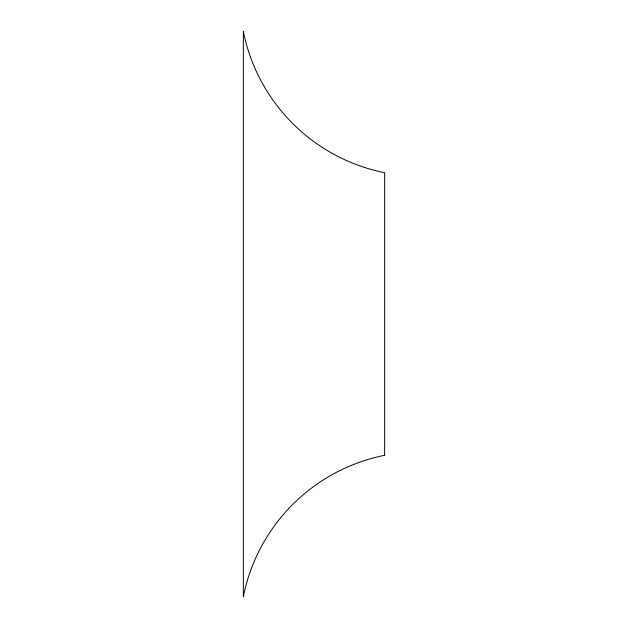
<?xml version="1.0" encoding="UTF-8"?>
<svg xmlns="http://www.w3.org/2000/svg" width="628" height="628" viewBox="0 0 628 628"><rect width="100%" height="100%" fill="white"/><g stroke="black" fill="none" stroke-linecap="round" stroke-linejoin="round"><path stroke-width="0.94" d="M384.65 455.3L384.65 172.7A180.126 180.126 0 0 1 243.35 31.4L243.35 596.6A180.126 180.126 0 0 1 384.65 455.3"/></g></svg>
